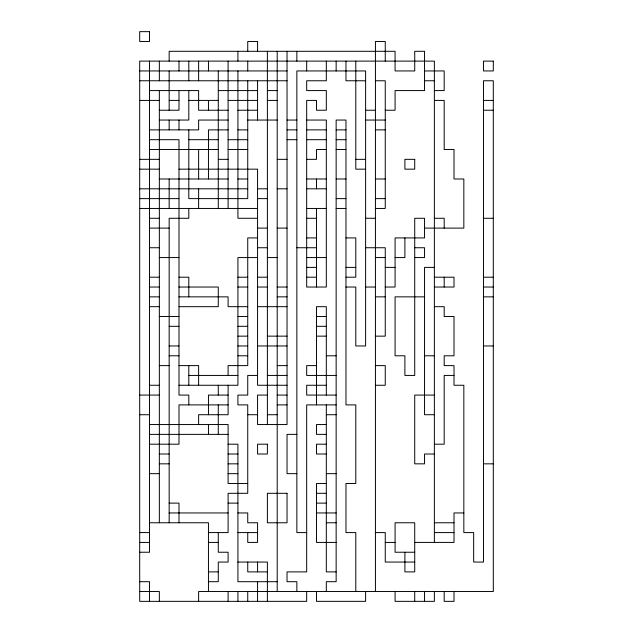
<?xml version="1.0" encoding="UTF-8"?>
<svg xmlns="http://www.w3.org/2000/svg" width="633" height="633" viewBox="0 0 633 633"><rect width="100%" height="100%" fill="white"/><g stroke="black" fill="none" stroke-linecap="round" stroke-linejoin="round"><path stroke-width="0.95" d="M139.695 70.943L287.034 70.943M424.545 70.943L444.192 70.943L444.192 90.582L434.373 90.582M139.695 80.763L287.034 80.763M365.613 80.763L345.966 80.763L345.966 61.116M375.432 80.763L385.26 80.763L385.26 208.455L375.432 208.455M424.545 80.763L434.373 80.763M149.523 90.582L198.627 90.582L198.627 110.229L228.102 110.229M218.274 90.582L257.568 90.582M267.387 90.582L277.207 90.582M139.695 100.41L159.342 100.41M169.161 100.41L178.989 100.41M188.808 100.41L218.274 100.41M228.102 100.41L257.568 100.41M267.387 100.41L277.207 100.41M434.373 100.41L444.192 100.41L444.192 149.523L454.011 149.523L454.011 178.989L463.839 178.989L463.839 228.102L424.545 228.102M483.477 100.41L493.305 100.41M159.342 110.229L178.989 110.229L178.989 90.582M237.921 110.229L257.568 110.229M365.613 110.229L375.432 110.229M385.26 110.229L395.079 110.229L395.079 90.582L424.545 90.582L424.545 51.297L414.726 51.297L414.726 70.943L395.079 70.943L395.079 51.297L169.161 51.297L169.161 61.116M483.477 110.229L493.305 110.229M159.342 120.048L188.808 120.048L188.808 90.582M228.102 120.048L198.627 120.048L198.627 129.876L149.523 129.876M247.74 120.048L277.207 120.048M287.034 120.048L296.853 120.048M306.681 120.048L326.319 120.048L326.319 287.034L306.681 287.034L306.681 100.41L316.5 100.41L316.5 110.229L326.319 110.229L326.319 90.582L306.681 90.582L306.681 80.763L326.319 80.763L326.319 61.116M365.613 120.048L385.26 120.048M228.102 129.876L208.455 129.876L208.455 178.989M237.921 129.876L247.74 129.876M287.034 129.876L296.853 129.876M306.681 129.876L326.319 129.876M336.147 129.876L345.966 129.876M375.432 129.876L385.26 129.876M149.523 139.695L178.989 139.695L178.989 395.079L188.808 395.079L188.808 404.898M188.808 139.695L218.274 139.695M228.102 139.695L247.74 139.695M287.034 139.695L296.853 139.695M306.681 139.695L326.319 139.695M336.147 139.695L345.966 139.695M149.523 149.523L218.274 149.523M228.102 149.523L247.74 149.523M326.319 149.523L316.5 149.523L316.5 159.342L306.681 159.342M336.147 149.523L345.966 149.523M139.695 159.342L159.342 159.342M218.274 159.342L228.102 159.342M277.207 159.342L287.034 159.342M355.793 159.342L365.613 159.342M139.695 169.161L159.342 169.161M178.989 169.161L257.568 169.161L257.568 385.26L287.034 385.26M365.613 169.161L355.793 169.161L355.793 61.116M159.342 178.989L228.102 178.989M237.921 178.989L247.74 178.989M306.681 178.989L326.319 178.989M336.147 178.989L345.966 178.989M375.432 178.989L385.26 178.989M139.695 188.808L247.74 188.808M257.568 188.808L267.387 188.808M277.207 188.808L287.034 188.808M306.681 188.808L326.319 188.808M139.695 198.627L178.989 198.627M257.568 198.627L267.387 198.627M336.147 198.627L345.966 198.627M375.432 198.627L385.26 198.627M139.695 208.455L257.568 208.455M306.681 208.455L326.319 208.455M336.147 208.455L345.966 208.455M149.523 218.274L159.342 218.274M257.568 218.274L237.921 218.274L237.921 70.943M306.681 218.274L316.5 218.274M365.613 218.274L375.432 218.274M434.373 218.274L444.192 218.274L444.192 228.102M483.477 218.274L493.305 218.274M149.523 228.102L169.161 228.102M257.568 228.102L267.387 228.102M277.207 228.102L287.034 228.102M257.568 237.921L247.74 237.921L247.74 365.613L228.102 365.613L228.102 375.432M306.681 237.921L316.5 237.921M345.966 237.921L355.793 237.921L355.793 277.207L345.966 277.207M149.523 247.74L159.342 247.74M257.568 247.74L267.387 247.74M296.853 247.74L316.5 247.74M365.613 247.74L385.26 247.74L385.26 336.147L375.432 336.147M414.726 247.74L424.545 247.74L424.545 257.568L414.726 257.568M159.342 257.568L178.989 257.568M257.568 257.568L237.921 257.568L237.921 385.26L178.989 385.26M267.387 257.568L277.207 257.568M306.681 257.568L326.319 257.568M375.432 257.568L385.26 257.568M395.079 257.568L404.898 257.568L404.898 237.921M306.681 267.387L316.5 267.387M345.966 267.387L355.793 267.387M385.26 267.387L395.079 267.387M434.373 267.387L424.545 267.387L424.545 414.726L434.373 414.726M149.523 277.207L159.342 277.207M178.989 277.207L188.808 277.207L188.808 296.853M237.921 277.207L247.74 277.207M257.568 277.207L267.387 277.207M306.681 277.207L316.5 277.207M434.373 277.207L454.011 277.207L454.011 287.034L434.373 287.034M483.477 277.207L493.305 277.207M149.523 287.034L159.342 287.034M178.989 287.034L218.274 287.034L218.274 306.681L178.989 306.681M237.921 287.034L247.74 287.034M257.568 287.034L267.387 287.034M277.207 287.034L287.034 287.034M345.966 287.034L355.793 287.034L355.793 345.966L365.613 345.966L365.613 70.943L296.853 70.943L296.853 532.59L306.681 532.59M365.613 287.034L375.432 287.034M385.26 287.034L395.079 287.034L395.079 237.921L424.545 237.921L424.545 218.274L414.726 218.274L414.726 375.432L404.898 375.432L404.898 355.793L395.079 355.793L395.079 296.853L424.545 296.853M483.477 287.034L493.305 287.034M149.523 296.853L159.342 296.853M178.989 296.853L228.102 296.853L228.102 306.681L247.74 306.681M277.207 296.853L287.034 296.853M375.432 296.853L385.26 296.853M483.477 296.853L493.305 296.853M149.523 306.681L159.342 306.681M257.568 306.681L287.034 306.681M434.373 306.681L444.192 306.681L444.192 316.5L454.011 316.5L454.011 355.793L444.192 355.793L444.192 365.613L454.011 365.613L454.011 385.26L463.839 385.26L463.839 532.59L473.658 532.59L473.658 562.057L483.477 562.057L483.477 80.763L493.305 80.763L493.305 591.531L198.627 591.531L198.627 601.35M159.342 316.5L178.989 316.5M237.921 316.5L247.74 316.5M316.5 316.5L326.319 316.5M169.161 326.319L178.989 326.319M237.921 326.319L247.74 326.319M316.5 326.319L326.319 326.319M237.921 336.147L247.74 336.147M267.387 336.147L287.034 336.147M316.5 336.147L326.319 336.147M169.161 345.966L178.989 345.966M237.921 345.966L247.74 345.966M257.568 345.966L287.034 345.966M483.477 345.966L493.305 345.966M169.161 355.793L178.989 355.793M237.921 355.793L247.74 355.793M326.319 355.793L336.147 355.793M424.545 355.793L434.373 355.793M159.342 365.613L169.161 365.613M178.989 365.613L198.627 365.613L198.627 385.26M277.207 365.613L287.034 365.613M316.5 365.613L306.681 365.613L306.681 375.432L336.147 375.432M375.432 365.613L385.26 365.613L385.26 385.26L375.432 385.26M188.808 375.432L237.921 375.432M257.568 375.432L247.74 375.432L247.74 395.079L237.921 395.079L237.921 404.898L247.74 404.898L247.74 493.305L228.102 493.305L228.102 532.59L208.455 532.59M267.387 375.432L287.034 375.432M454.011 375.432L444.192 375.432L444.192 444.192L434.373 444.192M149.523 385.26L159.342 385.26M326.319 385.26L306.681 385.26L306.681 395.079L336.147 395.079M139.695 395.079L159.342 395.079M228.102 395.079L208.455 395.079L208.455 414.726M267.387 395.079L257.568 395.079L257.568 424.545L287.034 424.545L287.034 51.297M277.207 395.079L287.034 395.079M434.373 395.079L414.726 395.079L414.726 463.839L424.545 463.839L424.545 454.011L434.373 454.011M228.102 404.898L178.989 404.898L178.989 444.192L149.523 444.192M277.207 404.898L287.034 404.898M336.147 404.898L306.681 404.898L306.681 571.884L287.034 571.884L287.034 581.703L296.853 581.703L296.853 591.531M139.695 414.726L149.523 414.726M247.74 414.726L257.568 414.726M267.387 414.726L277.207 414.726M326.319 414.726L336.147 414.726M149.523 424.545L228.102 424.545L228.102 483.477L247.74 483.477M326.319 424.545L316.5 424.545L316.5 434.373L326.319 434.373M149.523 434.373L228.102 434.373M296.853 434.373L287.034 434.373L287.034 473.658L296.853 473.658M228.102 444.192L237.921 444.192L237.921 581.703L277.207 581.703M326.319 444.192L316.5 444.192L316.5 454.011L326.319 454.011M159.342 454.011L169.161 454.011M228.102 454.011L237.921 454.011M159.342 463.839L169.161 463.839M228.102 463.839L237.921 463.839M483.477 463.839L493.305 463.839M149.523 473.658L159.342 473.658M228.102 473.658L237.921 473.658M326.319 473.658L336.147 473.658M326.319 483.477L316.5 483.477L316.5 542.418L336.147 542.418M316.5 493.305L326.319 493.305M169.161 503.124L178.989 503.124L178.989 522.771M228.102 503.124L237.921 503.124M316.5 503.124L326.319 503.124M169.161 512.952L228.102 512.952M237.921 512.952L247.74 512.952L247.74 522.771L257.568 522.771L257.568 542.418L247.74 542.418L247.74 532.59M316.5 512.952L336.147 512.952M463.839 512.952L454.011 512.952L454.011 542.418L414.726 542.418M149.523 522.771L208.455 522.771L208.455 591.531M326.319 522.771L336.147 522.771M434.373 522.771L454.011 522.771M139.695 532.59L149.523 532.59M237.921 532.59L257.568 532.59M375.432 532.59L385.26 532.59L385.26 562.057L414.726 562.057M434.373 532.59L454.011 532.59M139.695 542.418L149.523 542.418M208.455 542.418L218.274 542.418M385.26 542.418L395.079 542.418M139.695 552.237L149.523 552.237L149.523 61.116M414.726 552.237L395.079 552.237L395.079 522.771L414.726 522.771L414.726 571.884L404.898 571.884L404.898 552.237M237.921 562.057L267.387 562.057L267.387 601.35M208.455 571.884L218.274 571.884M267.387 571.884L247.74 571.884L247.74 562.057M336.147 571.884L326.319 571.884L326.319 404.898M139.695 581.703L149.523 581.703L149.523 601.35M208.455 581.703L218.274 581.703L218.274 562.057L228.102 562.057L228.102 552.237L218.274 552.237L218.274 532.59M139.695 591.531L159.342 591.531L159.342 601.35M454.011 591.531L454.011 601.35L444.192 601.35L444.192 591.531M444.192 277.207L444.192 287.034M434.373 542.418L434.373 61.116L139.695 61.116L139.695 601.35L306.681 601.35L306.681 591.531M434.373 591.531L434.373 601.35L395.079 601.35L395.079 591.531M424.545 591.531L424.545 601.35M414.726 591.531L414.726 601.35M385.26 61.116L385.26 41.469L375.432 41.469L375.432 591.531M365.613 591.531L365.613 601.35L316.5 601.35L316.5 591.531M355.793 591.531L355.793 532.59L345.966 532.59L345.966 483.477L355.793 483.477L355.793 404.898L345.966 404.898L345.966 120.048L336.147 120.048L336.147 581.703L326.319 581.703L326.319 591.531M336.147 61.116L336.147 70.943M326.319 395.079L326.319 306.681L316.5 306.681L316.5 404.898M316.5 178.989L316.5 188.808M316.5 208.455L316.5 287.034M306.681 61.116L306.681 70.943M296.853 51.297L296.853 61.116M277.207 51.297L277.207 591.531M267.387 51.297L267.387 424.545M257.568 51.297L257.568 41.469L247.74 41.469L247.74 51.297M257.568 80.763L257.568 120.048M257.568 562.057L257.568 571.884M257.568 581.703L257.568 601.35M247.74 61.116L247.74 70.943M247.74 80.763L247.74 198.627L188.808 198.627L188.808 129.876M247.74 591.531L247.74 601.35M237.921 51.297L237.921 61.116M237.921 591.531L237.921 601.35M228.102 61.116L228.102 208.455M228.102 385.26L228.102 414.726L198.627 414.726L198.627 424.545M228.102 591.531L228.102 601.35M218.274 70.943L218.274 208.455M218.274 385.26L218.274 395.079M218.274 404.898L218.274 434.373M208.455 61.116L208.455 70.943M208.455 100.41L208.455 110.229M208.455 424.545L208.455 434.373M198.627 61.116L198.627 80.763M198.627 149.523L198.627 178.989M198.627 188.808L198.627 208.455M188.808 61.116L188.808 80.763M188.808 208.455L188.808 218.274L169.161 218.274L169.161 522.771M188.808 365.613L188.808 385.26M178.989 61.116L178.989 70.943M178.989 120.048L178.989 129.876M169.161 70.943L169.161 110.229M169.161 120.048L169.161 129.876M169.161 178.989L169.161 208.455M159.342 61.116L159.342 80.763M159.342 90.582L159.342 522.771M149.523 31.65L139.695 31.65L139.695 41.469L149.523 41.469L149.523 31.65M493.305 61.116L483.477 61.116L483.477 70.943L493.305 70.943L493.305 61.116M414.726 159.342L404.898 159.342L404.898 169.161L414.726 169.161L414.726 159.342M267.387 444.192L257.568 444.192L257.568 454.011L267.387 454.011L267.387 444.192M287.034 493.305L267.387 493.305L267.387 522.771L287.034 522.771L287.034 493.305"/></g></svg>
